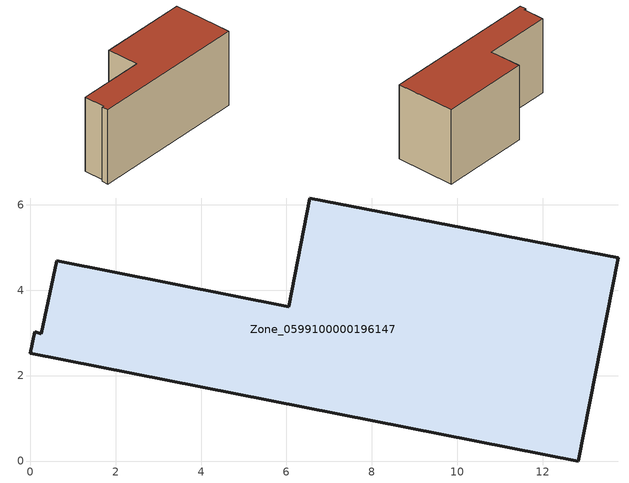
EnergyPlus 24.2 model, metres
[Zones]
Zone_0599100000196147
 floor ground (C_G): 0.25,2.98 0.62,4.69 6.05,3.61 6.54,6.16 13.77,4.76 12.83,0 0,2.52 0.1,3.03 z0
 wall outside (C_F): 0.1,3.03 0,2.52 12.83,0 13.77,4.76 6.54,6.16 6.05,3.61 0.62,4.69 0.25,2.98 0.1,3.03 z0:6.33
 roof outside (C_R): 0.62,4.69 0.25,2.98 0.1,3.03 0,2.52 12.83,0 13.77,4.76 6.54,6.16 6.05,3.61 z6.33
[BUILDING]
Pand.0599100000196147: North Axis=0; Terrain=City; Loads Convergence Tolerance Value=0.04; Temperature Convergence Tolerance Value=0.4; Solar Distribution=FullExterior; Maximum Number of Warmup Days=25; Minimum Number of Warmup Days=1
[Site:Location]
Rotterdam.The.Hague.AP_ZH_NLD Design_Conditions: Latitude=51.96; Longitude=4.45; Time Zone=1; Elevation=-4.5
[SITE:GROUNDTEMPERATURE:BUILDINGSURFACE]
18, 18, 18, 18, 18, 18, 18, 18, 18, 18, 18, 18
[MATERIAL] Thermal Absorptance=0.9; Solar Absorptance=0.7; Visible Absorptance=0.7
Name | Roughness | Thickness | Conductivity | Density | Specific Heat
G.TI.1946 | MediumSmooth | 0.15 | 1 | 540 | 1210
F.TI.1946 | Rough | 0.3 | 0.857143 | 1920 | 840
R.TI.1946 | MediumRough | 0.2 | 0.1 | 1500 | 1000
[CONSTRUCTION]
C_G: G.TI.1946
C_F: F.TI.1946
C_R: R.TI.1946
[ZONE]
Zone_0599100000196147: Type=1; Multiplier=1; Ceiling Height=Autocalculate; Volume=Autocalculate; Floor Area=autocalculate; Part of Total Floor Area=Yes
[ZONEINFILTRATION:DESIGNFLOWRATE]
Infil_Zone_0599100000196147: Zone or ZoneList or Space or SpaceList=Zone_0599100000196147; Schedule=AlwaysOn; Design Flow Rate Calculation Method=Flow/Area; Flow Rate per Floor Area=0.003; Constant Term Coefficient=1; Temperature Term Coefficient=0; Velocity Term Coefficient=0; Velocity Squared Term Coefficient=0
[HVACTEMPLATE:ZONE:IDEALLOADSAIRSYSTEM]
Zone_0599100000196147: Maximum Heating Supply Air Temperature=50; Minimum Cooling Supply Air Temperature=13; Maximum Heating Supply Air Humidity Ratio=0.0156; Minimum Cooling Supply Air Humidity Ratio=0.0077; Heating Limit=NoLimit; Cooling Limit=NoLimit; Dehumidification Control Type=ConstantSensibleHeatRatio; Cooling Sensible Heat Ratio=0.7; Dehumidification Setpoint=60; Humidification Control Type=None; Humidification Setpoint=30; Outdoor Air Method=None; Outdoor Air Flow Rate per Person=0.00944; Outdoor Air Flow Rate per Zone Floor Area=0; Outdoor Air Flow Rate per Zone=0; Demand Controlled Ventilation Type=None; Outdoor Air Economizer Type=NoEconomizer; Heat Recovery Type=None; Sensible Heat Recovery Effectiveness=0.7; Latent Heat Recovery Effectiveness=0.65
[ZONECONTROL:THERMOSTAT]
ThermostatControl_Zone_0599100000196147: Zone or ZoneList=Zone_0599100000196147; Control Type Schedule=DualSetpointControlType; Control 1=Thermostat_Zone_0599100000196147; Temperature Difference Between Cutout And Setpoint=0
[THERMOSTATSETPOINT:DUALSETPOINT]
Thermostat_Zone_0599100000196147: Heating Setpoint Temperature Schedule=HeatingSetpoint_Zone_0599100000196147; Cooling Setpoint Temperature Schedule=CoolingSetpoint_Zone_0599100000196147
[SCHEDULE:COMPACT]
HeatingSetpoint_Zone_0599100000196147: Through: 12/31, For: AllDays, Until: 24:00, 21
CoolingSetpoint_Zone_0599100000196147: Through: 12/31, For: AllDays, Until: 24:00, 24
DualSetpointControlType: Through: 12/31, For: AllDays, Until: 24:00, 4
AlwaysOn: Through: 12/31, For: AllDays, Until: 24:00, 1
